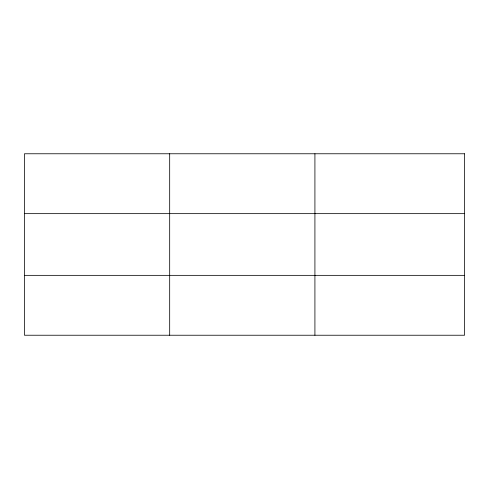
<?xml version="1.0" encoding="UTF-8"?>
<svg xmlns="http://www.w3.org/2000/svg" width="489" height="489" viewBox="0 0 489 489"><rect width="100%" height="100%" fill="white"/><g stroke="black" fill="none" stroke-linecap="round" stroke-linejoin="round"><path stroke-width="0.73" d="M169.683 153.766L169.683 335.234M314.916 153.766L314.916 335.234M24.45 213.65L464.55 213.65M24.45 275.35L464.55 275.35M464.55 153.766L464.55 335.234L24.45 335.234L24.45 153.766L464.55 153.766"/></g></svg>
